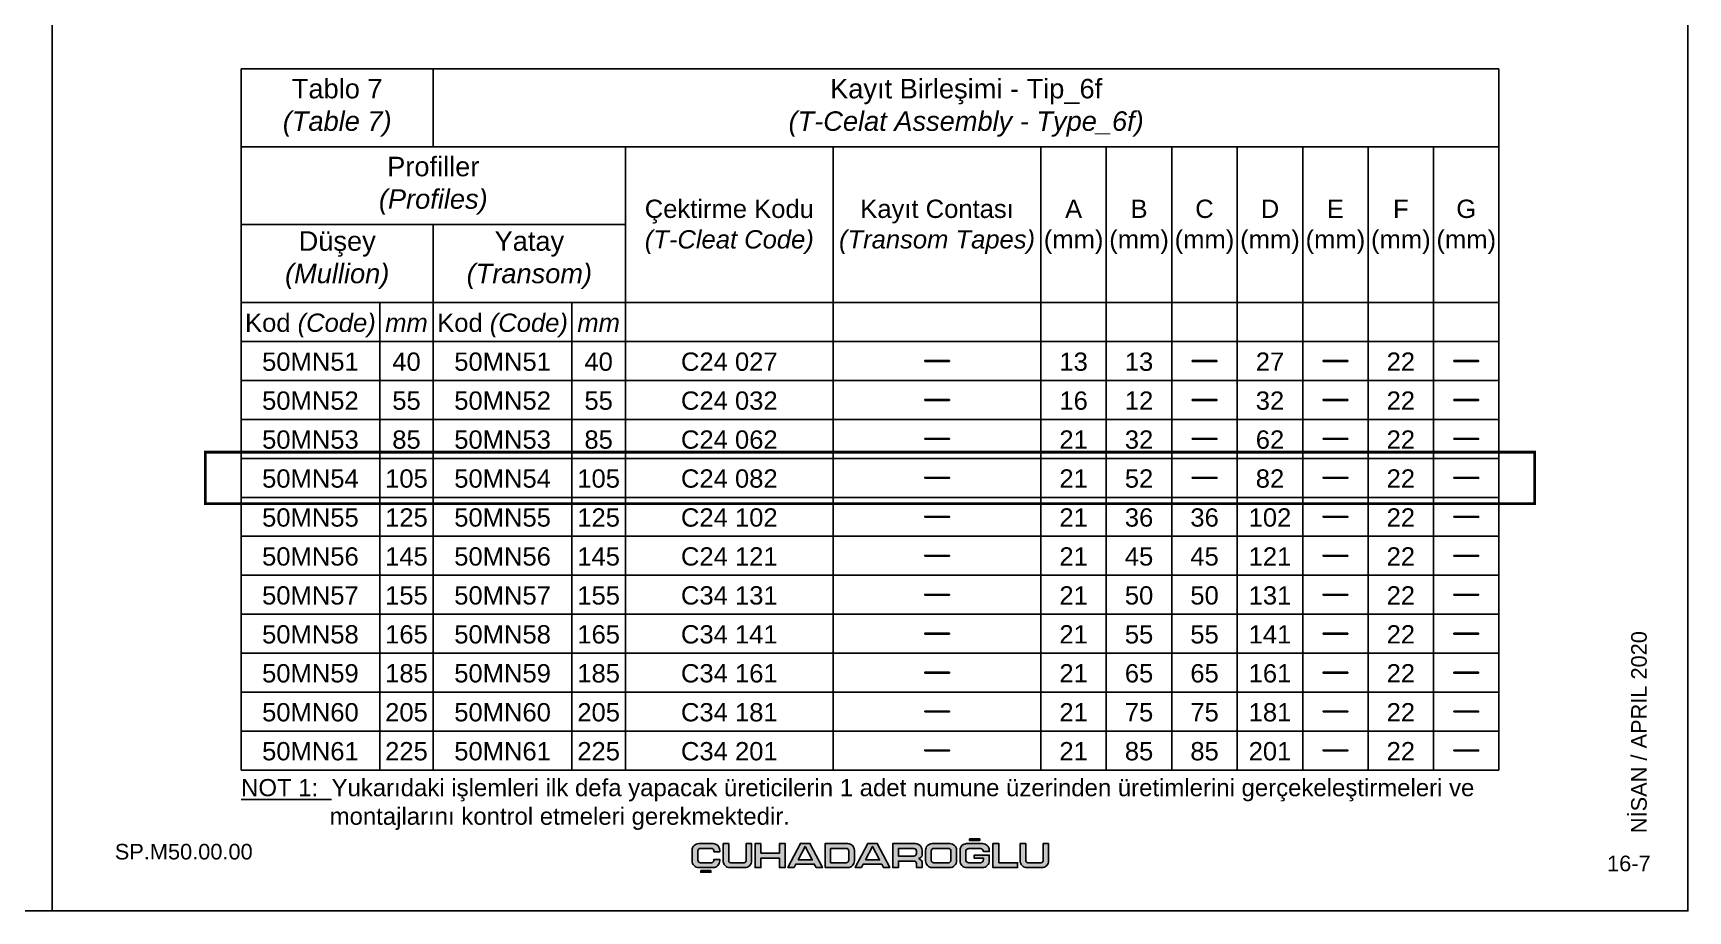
# Model space of a CAD drawing. Header units: millimetres. Extents: x 226 to 1066, y 456 to 1447.
# Drawn here: x 853.3 to 1065.7, y 456 to 568.7 of the extents above; entities that cross this region are included whole.
import ezdxf

# ---------------------------------------------------------------- set-up
doc = ezdxf.new("R2010")
doc.units = ezdxf.units.MM
for name, color, linetype in [('ANTET', 140, 'Continuous'), ('nokta', 140, 'Continuous'), ('yazı_numara_k', 11, 'Continuous')]:
    doc.layers.add(name, color=color, linetype=linetype)
doc.styles.get("Standard").update_dxf_attribs({"font": 'arial.ttf'})

# ---------------------------------------------------------------- blocks, each defined once
blk = doc.blocks.new('ÇUHADAROĞLU')
at = {"layer": 'ANTET'}
h = blk.add_hatch(color=7, dxfattribs=at)
h.paths.add_polyline_path([(159.1, 19.64, -0.414214), (159.42, 19.96), (160.84, 19.96, -0.414214), (161.16, 19.64), (161.16, 19.54), (161.9, 19.54), (161.9, 19.73, 0.414214), (161.05, 20.59), (159.21, 20.59, 0.414214), (158.36, 19.73), (158.36, 18.36, 0.414214), (159.21, 17.51), (161.05, 17.51, 0.414214), (161.9, 18.36), (161.9, 18.55), (161.16, 18.55), (161.16, 18.46, -0.414214), (160.84, 18.13), (159.42, 18.13, -0.414214), (159.1, 18.46)])
h.paths.add_polyline_path([(159.48, 17.12), (159.48, 16.9), (160.78, 16.9), (160.78, 17.12)])
h.paths.add_polyline_path([(165.15, 17.51, 0.414214), (166, 18.36), (166, 20.59), (165.29, 20.59), (165.29, 18.39, -0.414214), (165.03, 18.13), (163.32, 18.13, -0.414214), (163.06, 18.39), (163.06, 20.59), (162.35, 20.59), (162.35, 18.36, 0.414214), (163.2, 17.51)])
h.paths.add_polyline_path([(167.19, 18.73), (169.58, 18.73), (169.58, 17.51), (170.32, 17.51), (170.32, 20.59), (169.58, 20.59), (169.58, 19.36), (167.19, 19.36), (167.19, 20.59), (166.45, 20.59), (166.45, 17.51), (167.19, 17.51)])
h.paths.add_polyline_path([(170.66, 17.51), (171.46, 17.51), (171.69, 17.95), (174.05, 17.95), (174.29, 17.51), (175.09, 17.51), (173.48, 20.6), (172.27, 20.6)])
h.paths.add_polyline_path([(171.97, 18.49), (172.87, 20.23), (173.78, 18.49)], flags=16)
h.paths.add_polyline_path([(175.43, 17.51), (178.34, 17.51, 0.414214), (179.19, 18.36), (179.19, 19.73, 0.414214), (178.34, 20.59), (175.43, 20.59)])
h.paths.add_polyline_path([(176.14, 19.96), (178.15, 19.96, -0.414214), (178.47, 19.64), (178.47, 18.46, -0.414214), (178.15, 18.13), (176.14, 18.13)], flags=16)
h.paths.add_polyline_path([(180.34, 17.95), (182.7, 17.95), (182.94, 17.51), (183.74, 17.51), (182.13, 20.6), (180.92, 20.6), (179.31, 17.51), (180.11, 17.51)])
h.paths.add_polyline_path([(180.62, 18.49), (181.52, 20.23), (182.43, 18.49)], flags=16)
h.paths.add_polyline_path([(184.84, 18.34), (186.84, 18.34, -0.414214), (187.17, 18.02), (187.17, 17.51), (187.88, 17.51), (187.88, 18.21, 0.203358), (187.78, 18.44, 0.098259), (187.5, 18.62), (187.5, 18.7, 0.058399), (187.74, 18.83, 0.246853), (187.88, 19.09), (187.88, 19.73, 0.414214), (187.03, 20.59), (184.13, 20.59), (184.13, 17.51), (184.84, 17.51)])
h.paths.add_polyline_path([(184.84, 18.99), (184.84, 19.96), (186.82, 19.96, -0.414214), (187.17, 19.61), (187.17, 19.31, -0.414214), (186.84, 18.99)], flags=16)
h.paths.add_polyline_path([(191.45, 17.51, 0.414214), (192.31, 18.36), (192.31, 19.73, 0.414214), (191.45, 20.59), (189.19, 20.59, 0.414214), (188.33, 19.73), (188.33, 18.36, 0.414214), (189.19, 17.51)])
h.paths.add_polyline_path([(189.37, 18.13, -0.414214), (189.05, 18.46), (189.05, 19.64, -0.414214), (189.37, 19.96), (191.27, 19.96, -0.414214), (191.59, 19.64), (191.59, 18.46, -0.414214), (191.27, 18.13)], flags=16)
h.paths.add_polyline_path([(193.61, 17.51), (195.66, 17.51, 0.414214), (196.51, 18.36), (196.51, 19.11), (194.59, 19.11), (194.59, 18.7), (195.78, 18.7), (195.78, 18.54, -0.414214), (195.37, 18.13), (193.9, 18.13, -0.414214), (193.49, 18.54), (193.49, 19.55, -0.414214), (193.9, 19.96), (195.37, 19.96, -0.407741), (195.78, 19.56), (196.51, 19.56), (196.51, 19.73, 0.414214), (195.66, 20.59), (193.61, 20.59, 0.414214), (192.76, 19.73), (192.76, 18.36, 0.414214)])
h.paths.add_polyline_path([(195.28, 20.97), (195.28, 21.19), (193.99, 21.19), (193.99, 20.97)])
h.paths.add_polyline_path([(200.14, 17.51), (200.14, 18.13), (197.76, 18.13), (197.76, 20.59), (196.97, 20.59), (196.97, 17.51)])
h.paths.add_polyline_path([(201.2, 18.39), (201.2, 20.59), (200.48, 20.59), (200.48, 18.36, 0.414214), (201.34, 17.51), (203.28, 17.51, 0.414214), (204.13, 18.36), (204.13, 20.59), (203.42, 20.59), (203.42, 18.39, -0.414214), (203.16, 18.13), (201.46, 18.13, -0.414214)])
h = blk.add_hatch(color=7, dxfattribs=at)
h.paths.add_polyline_path([(159.1, 19.64, -0.414214), (159.42, 19.96), (160.84, 19.96, -0.414214), (161.16, 19.64), (161.16, 19.54), (161.9, 19.54), (161.9, 19.73, 0.414214), (161.05, 20.59), (159.21, 20.59, 0.414214), (158.36, 19.73), (158.36, 18.36, 0.414214), (159.21, 17.51), (161.05, 17.51, 0.414214), (161.9, 18.36), (161.9, 18.55), (161.16, 18.55), (161.16, 18.46, -0.414214), (160.84, 18.13), (159.42, 18.13, -0.414214), (159.1, 18.46)])
h.paths.add_polyline_path([(159.48, 17.12), (159.48, 16.9), (160.78, 16.9), (160.78, 17.12)])
h.paths.add_polyline_path([(165.15, 17.51, 0.414214), (166, 18.36), (166, 20.59), (165.29, 20.59), (165.29, 18.39, -0.414214), (165.03, 18.13), (163.32, 18.13, -0.414214), (163.06, 18.39), (163.06, 20.59), (162.35, 20.59), (162.35, 18.36, 0.414214), (163.2, 17.51)])
h.paths.add_polyline_path([(167.19, 18.73), (169.58, 18.73), (169.58, 17.51), (170.32, 17.51), (170.32, 20.59), (169.58, 20.59), (169.58, 19.36), (167.19, 19.36), (167.19, 20.59), (166.45, 20.59), (166.45, 17.51), (167.19, 17.51)])
h.paths.add_polyline_path([(170.66, 17.51), (171.46, 17.51), (171.69, 17.95), (174.05, 17.95), (174.29, 17.51), (175.09, 17.51), (173.48, 20.6), (172.27, 20.6)])
h.paths.add_polyline_path([(171.97, 18.49), (172.87, 20.23), (173.78, 18.49)], flags=16)
h.paths.add_polyline_path([(175.43, 17.51), (178.34, 17.51, 0.414214), (179.19, 18.36), (179.19, 19.73, 0.414214), (178.34, 20.59), (175.43, 20.59)])
h.paths.add_polyline_path([(176.14, 19.96), (178.15, 19.96, -0.414214), (178.47, 19.64), (178.47, 18.46, -0.414214), (178.15, 18.13), (176.14, 18.13)], flags=16)
h.paths.add_polyline_path([(180.34, 17.95), (182.7, 17.95), (182.94, 17.51), (183.74, 17.51), (182.13, 20.6), (180.92, 20.6), (179.31, 17.51), (180.11, 17.51)])
h.paths.add_polyline_path([(180.62, 18.49), (181.52, 20.23), (182.43, 18.49)], flags=16)
h.paths.add_polyline_path([(184.84, 18.34), (186.84, 18.34, -0.414214), (187.17, 18.02), (187.17, 17.51), (187.88, 17.51), (187.88, 18.21, 0.203358), (187.78, 18.44, 0.098259), (187.5, 18.62), (187.5, 18.7, 0.058399), (187.74, 18.83, 0.246853), (187.88, 19.09), (187.88, 19.73, 0.414214), (187.03, 20.59), (184.13, 20.59), (184.13, 17.51), (184.84, 17.51)])
h.paths.add_polyline_path([(184.84, 18.99), (184.84, 19.96), (186.82, 19.96, -0.414214), (187.17, 19.61), (187.17, 19.31, -0.414214), (186.84, 18.99)], flags=16)
h.paths.add_polyline_path([(191.45, 17.51, 0.414214), (192.31, 18.36), (192.31, 19.73, 0.414214), (191.45, 20.59), (189.19, 20.59, 0.414214), (188.33, 19.73), (188.33, 18.36, 0.414214), (189.19, 17.51)])
h.paths.add_polyline_path([(189.37, 18.13, -0.414214), (189.05, 18.46), (189.05, 19.64, -0.414214), (189.37, 19.96), (191.27, 19.96, -0.414214), (191.59, 19.64), (191.59, 18.46, -0.414214), (191.27, 18.13)], flags=16)
h.paths.add_polyline_path([(193.61, 17.51), (195.66, 17.51, 0.414214), (196.51, 18.36), (196.51, 19.11), (194.59, 19.11), (194.59, 18.7), (195.78, 18.7), (195.78, 18.54, -0.414214), (195.37, 18.13), (193.9, 18.13, -0.414214), (193.49, 18.54), (193.49, 19.55, -0.414214), (193.9, 19.96), (195.37, 19.96, -0.407741), (195.78, 19.56), (196.51, 19.56), (196.51, 19.73, 0.414214), (195.66, 20.59), (193.61, 20.59, 0.414214), (192.76, 19.73), (192.76, 18.36, 0.414214)])
h.paths.add_polyline_path([(195.28, 20.97), (195.28, 21.19), (193.99, 21.19), (193.99, 20.97)])
h.paths.add_polyline_path([(200.14, 17.51), (200.14, 18.13), (197.76, 18.13), (197.76, 20.59), (196.97, 20.59), (196.97, 17.51)])
h.paths.add_polyline_path([(201.2, 18.39), (201.2, 20.59), (200.48, 20.59), (200.48, 18.36, 0.414214), (201.34, 17.51), (203.28, 17.51, 0.414214), (204.13, 18.36), (204.13, 20.59), (203.42, 20.59), (203.42, 18.39, -0.414214), (203.16, 18.13), (201.46, 18.13, -0.414214)])
at = {"layer": 'ANTET', "color": 7}
for points in [[(159.42, 18.13, -0.414214), (159.1, 18.46), (159.1, 19.64, -0.414214), (159.42, 19.96), (160.84, 19.96, -0.414214), (161.16, 19.64), (161.16, 19.54), (161.9, 19.54), (161.9, 19.73, 0.414214), (161.05, 20.59), (159.21, 20.59, 0.414214), (158.36, 19.73), (158.36, 18.36, 0.414214), (159.21, 17.51), (161.05, 17.51, 0.414214), (161.9, 18.36), (161.9, 18.55), (161.16, 18.55), (161.16, 18.46, -0.414214), (160.84, 18.13)], [(159.42, 18.13, -0.414214), (159.1, 18.46), (159.1, 19.64, -0.414214), (159.42, 19.96), (160.84, 19.96, -0.414214), (161.16, 19.64), (161.16, 19.54), (161.9, 19.54), (161.9, 19.73, 0.414214), (161.05, 20.59), (159.21, 20.59, 0.414214), (158.36, 19.73), (158.36, 18.36, 0.414214), (159.21, 17.51), (161.05, 17.51, 0.414214), (161.9, 18.36), (161.9, 18.55), (161.16, 18.55), (161.16, 18.46, -0.414214), (160.84, 18.13)], [(165.03, 18.13), (163.32, 18.13, -0.414214), (163.06, 18.39), (163.06, 20.59), (162.35, 20.59), (162.35, 18.36, 0.414214), (163.2, 17.51), (165.15, 17.51, 0.414214), (166, 18.36), (166, 20.59), (165.29, 20.59), (165.29, 18.39, -0.414214)], [(165.03, 18.13), (163.32, 18.13, -0.414214), (163.06, 18.39), (163.06, 20.59), (162.35, 20.59), (162.35, 18.36, 0.414214), (163.2, 17.51), (165.15, 17.51, 0.414214), (166, 18.36), (166, 20.59), (165.29, 20.59), (165.29, 18.39, -0.414214)], [(175.43, 17.51), (175.43, 20.59), (178.34, 20.59, -0.414214), (179.19, 19.73), (179.19, 18.36, -0.414214), (178.34, 17.51)], [(175.43, 17.51), (175.43, 20.59), (178.34, 20.59, -0.414214), (179.19, 19.73), (179.19, 18.36, -0.414214), (178.34, 17.51)], [(178.47, 19.64, 0.414214), (178.15, 19.96), (176.14, 19.96), (176.14, 18.13), (178.15, 18.13, 0.414214), (178.47, 18.46)], [(178.47, 19.64, 0.414214), (178.15, 19.96), (176.14, 19.96), (176.14, 18.13), (178.15, 18.13, 0.414214), (178.47, 18.46)], [(187.88, 18.21), (187.88, 17.51), (187.17, 17.51), (187.17, 18.02, 0.414214), (186.84, 18.34), (184.84, 18.34), (184.84, 17.51), (184.13, 17.51), (184.13, 20.59), (187.03, 20.59, -0.414214), (187.88, 19.73), (187.88, 19.09, -0.246853), (187.74, 18.83, -0.058399), (187.5, 18.7), (187.5, 18.62, -0.098259), (187.78, 18.44, -0.203358)], [(187.88, 18.21), (187.88, 17.51), (187.17, 17.51), (187.17, 18.02, 0.414214), (186.84, 18.34), (184.84, 18.34), (184.84, 17.51), (184.13, 17.51), (184.13, 20.59), (187.03, 20.59, -0.414214), (187.88, 19.73), (187.88, 19.09, -0.246853), (187.74, 18.83, -0.058399), (187.5, 18.7), (187.5, 18.62, -0.098259), (187.78, 18.44, -0.203358)], [(186.82, 19.96, -0.414214), (187.17, 19.61), (187.17, 19.31, -0.414214), (186.84, 18.99), (184.84, 18.99), (184.84, 19.96)], [(186.82, 19.96, -0.414214), (187.17, 19.61), (187.17, 19.31, -0.414214), (186.84, 18.99), (184.84, 18.99), (184.84, 19.96)], [(191.45, 17.51), (189.19, 17.51, -0.414214), (188.33, 18.36), (188.33, 19.73, -0.414214), (189.19, 20.59), (191.45, 20.59, -0.414214), (192.31, 19.73), (192.31, 18.36, -0.414214)], [(191.45, 17.51), (189.19, 17.51, -0.414214), (188.33, 18.36), (188.33, 19.73, -0.414214), (189.19, 20.59), (191.45, 20.59, -0.414214), (192.31, 19.73), (192.31, 18.36, -0.414214)], [(191.59, 19.64), (191.59, 18.46, -0.414214), (191.27, 18.13), (189.37, 18.13, -0.414214), (189.05, 18.46), (189.05, 19.64, -0.414214), (189.37, 19.96), (191.27, 19.96, -0.414214)], [(191.59, 19.64), (191.59, 18.46, -0.414214), (191.27, 18.13), (189.37, 18.13, -0.414214), (189.05, 18.46), (189.05, 19.64, -0.414214), (189.37, 19.96), (191.27, 19.96, -0.414214)], [(195.78, 18.54), (195.78, 18.7), (194.59, 18.7), (194.59, 19.11), (196.51, 19.11), (196.51, 18.36, -0.414214), (195.66, 17.51), (193.61, 17.51, -0.414214), (192.76, 18.36), (192.76, 19.73, -0.414214), (193.61, 20.59), (195.66, 20.59, -0.414214), (196.51, 19.73), (196.51, 19.56), (195.78, 19.56, 0.407741), (195.37, 19.96), (193.9, 19.96, 0.414214), (193.49, 19.55), (193.49, 18.54, 0.414214), (193.9, 18.13), (195.37, 18.13, 0.414214)], [(195.78, 18.54), (195.78, 18.7), (194.59, 18.7), (194.59, 19.11), (196.51, 19.11), (196.51, 18.36, -0.414214), (195.66, 17.51), (193.61, 17.51, -0.414214), (192.76, 18.36), (192.76, 19.73, -0.414214), (193.61, 20.59), (195.66, 20.59, -0.414214), (196.51, 19.73), (196.51, 19.56), (195.78, 19.56, 0.407741), (195.37, 19.96), (193.9, 19.96, 0.414214), (193.49, 19.55), (193.49, 18.54, 0.414214), (193.9, 18.13), (195.37, 18.13, 0.414214)], [(201.34, 17.51), (203.28, 17.51, 0.414214), (204.13, 18.36), (204.13, 20.59), (203.42, 20.59), (203.42, 18.39, -0.414214), (203.16, 18.13), (201.46, 18.13, -0.414214), (201.2, 18.39), (201.2, 20.59), (200.48, 20.59), (200.48, 18.36, 0.414214)], [(201.34, 17.51), (203.28, 17.51, 0.414214), (204.13, 18.36), (204.13, 20.59), (203.42, 20.59), (203.42, 18.39, -0.414214), (203.16, 18.13), (201.46, 18.13, -0.414214), (201.2, 18.39), (201.2, 20.59), (200.48, 20.59), (200.48, 18.36, 0.414214)]]:
    blk.add_lwpolyline(points, format="xyb", close=True, dxfattribs=at)
for points in [[(167.19, 20.59), (167.19, 19.36), (169.58, 19.36), (169.58, 20.59), (170.32, 20.59), (170.32, 17.51), (169.58, 17.51), (169.58, 18.73), (167.19, 18.73), (167.19, 17.51), (166.45, 17.51), (166.45, 20.59)], [(167.19, 20.59), (167.19, 19.36), (169.58, 19.36), (169.58, 20.59), (170.32, 20.59), (170.32, 17.51), (169.58, 17.51), (169.58, 18.73), (167.19, 18.73), (167.19, 17.51), (166.45, 17.51), (166.45, 20.59)], [(171.46, 17.51), (171.69, 17.95), (174.05, 17.95), (174.29, 17.51), (175.09, 17.51), (173.48, 20.6), (172.27, 20.6), (170.66, 17.51)], [(171.46, 17.51), (171.69, 17.95), (174.05, 17.95), (174.29, 17.51), (175.09, 17.51), (173.48, 20.6), (172.27, 20.6), (170.66, 17.51)], [(171.97, 18.49), (173.78, 18.49), (172.87, 20.23)], [(171.97, 18.49), (173.78, 18.49), (172.87, 20.23)], [(180.11, 17.51), (180.34, 17.95), (182.7, 17.95), (182.94, 17.51), (183.74, 17.51), (182.13, 20.6), (180.92, 20.6), (179.31, 17.51)], [(180.11, 17.51), (180.34, 17.95), (182.7, 17.95), (182.94, 17.51), (183.74, 17.51), (182.13, 20.6), (180.92, 20.6), (179.31, 17.51)], [(180.62, 18.49), (182.43, 18.49), (181.52, 20.23)], [(180.62, 18.49), (182.43, 18.49), (181.52, 20.23)], [(193.99, 21.19), (193.99, 20.97), (195.28, 20.97), (195.28, 21.19)], [(193.99, 21.19), (193.99, 20.97), (195.28, 20.97), (195.28, 21.19)], [(196.97, 20.59), (196.97, 17.51), (200.14, 17.51), (200.14, 18.13), (197.76, 18.13), (197.76, 20.59)], [(196.97, 20.59), (196.97, 17.51), (200.14, 17.51), (200.14, 18.13), (197.76, 18.13), (197.76, 20.59)], [(159.48, 17.12), (159.48, 16.9), (160.78, 16.9), (160.78, 17.12)], [(159.48, 17.12), (159.48, 16.9), (160.78, 16.9), (160.78, 17.12)]]:
    blk.add_lwpolyline(points, close=True, dxfattribs=at)
blk = doc.blocks.new('SP.KTGR.1A')
at = {"insert": (-248.38, 1804.14), "char_height": 2, "width": 54.4479, "attachment_point": 1}
blk.add_mtext('{\\pxql;\\fArial Unicode MS|b0|i0|c0|p34;{\\C7;SP.M50.00.00}}', dxfattribs=at)
blk = doc.blocks.new('MN50.S.1')
at = {"color": 252}
blk.add_lwpolyline([(9907.25, 888.56), (9907.25, 1185.56), (10117.25, 1185.56), (10117.25, 888.56)], close=True, dxfattribs=at)
for name, p in [('SP.KTGR.1A', (10163.66, -906.98)), ('ÇUHADAROĞLU', (9831.04, 876.61))]:
    blk.add_blockref(name, p)
blk = doc.blocks.new('TABLO - KM1')
at = {"color": 0}
for p, q in [((-283.74, 1797.96), (-122.25, 1797.96)), ((-283.74, 1707.96), (-283.74, 1797.96)), ((-259.07, 1787.96), (-259.07, 1797.96)), ((-122.25, 1707.96), (-122.25, 1797.96)), ((-283.74, 1787.96), (-122.25, 1787.96)), ((-234.4, 1707.96), (-234.4, 1787.96)), ((-207.73, 1707.96), (-207.73, 1787.96)), ((-181.06, 1707.96), (-181.06, 1787.96)), ((-172.66, 1707.96), (-172.66, 1787.96)), ((-164.26, 1707.96), (-164.26, 1787.96)), ((-155.85, 1707.96), (-155.85, 1787.96)), ((-147.45, 1707.96), (-147.45, 1787.96)), ((-139.05, 1707.96), (-139.05, 1787.96)), ((-130.65, 1707.96), (-130.65, 1787.96)), ((-283.74, 1777.96), (-234.4, 1777.96)), ((-259.07, 1777.96), (-259.07, 1707.96)), ((-283.74, 1767.96), (-122.25, 1767.96)), ((-265.95, 1767.96), (-265.95, 1707.96)), ((-241.28, 1767.96), (-241.28, 1707.96)), ((-283.74, 1762.96), (-122.25, 1762.96)), ((-283.74, 1757.96), (-122.25, 1757.96)), ((-283.74, 1757.96), (-122.25, 1757.96)), ((-283.74, 1752.96), (-122.25, 1752.96)), ((-283.74, 1752.96), (-122.25, 1752.96)), ((-283.74, 1747.96), (-122.25, 1747.96)), ((-283.74, 1747.96), (-122.25, 1747.96)), ((-283.74, 1742.96), (-122.25, 1742.96)), ((-283.74, 1742.96), (-122.25, 1742.96)), ((-283.74, 1737.96), (-122.25, 1737.96)), ((-283.74, 1737.96), (-122.25, 1737.96)), ((-283.74, 1732.96), (-122.25, 1732.96)), ((-283.74, 1732.96), (-122.25, 1732.96)), ((-283.74, 1727.96), (-122.25, 1727.96)), ((-283.74, 1727.96), (-122.25, 1727.96)), ((-283.74, 1722.96), (-122.25, 1722.96)), ((-283.74, 1722.96), (-122.25, 1722.96)), ((-283.74, 1717.96), (-122.25, 1717.96)), ((-283.74, 1717.96), (-122.25, 1717.96)), ((-283.74, 1712.96), (-122.25, 1712.96)), ((-283.74, 1712.96), (-122.25, 1712.96)), ((-283.74, 1707.96), (-122.25, 1707.96)), ((-283.74, 1707.96), (-122.25, 1707.96))]:
    blk.add_line(p, q, dxfattribs=at)
at = {"layer": 'yazı_numara_k', "color": 0, "attachment_point": 1}
for s, insert, char_height, width in [('{\\pxqc,t2.646;Profiller\\P\\fArial|b0|i1|c0|p0;(Profiles)}', (-283.74, 1786.67), 2.5, 49.3422), ('{\\pxqc,t2.81489;Çektirme Kodu\\P\\fArial|b0|i1|c0|p0;(T-Cleat Code)}', (-234.4, 1781.17), 2.35, 26.6711), ('{\\pxqc,t2.81489;Kayıt Contası\\P\\fArial|b0|i1|c0|p0;(Transom Tapes)}', (-207.73, 1781.17), 2.35, 26.6711), ('{\\pxqc,t2.81489;A\\P(mm)}', (-181.06, 1781.17), 2.35, 8.402), ('{\\pxqc,t2.81489;B\\P(mm)}', (-172.66, 1781.17), 2.35, 8.402), ('{\\pxqc,t2.81489;C\\P(mm)}', (-164.26, 1781.17), 2.35, 8.402), ('{\\pxqc,t2.81489;D\\P(mm)}', (-155.85, 1781.17), 2.35, 8.402), ('{\\pxqc,t2.81489;E\\P(mm)}', (-147.45, 1781.17), 2.35, 8.402), ('{\\pxqc,t2.81489;F\\P(mm)}', (-139.05, 1781.17), 2.35, 8.402), ('{\\pxqc,t2.81489;G\\P(mm)}', (-130.65, 1781.17), 2.35, 8.402), ('{\\pxqc,t2.646;Düşey\\P\\fArial|b0|i1|c0|p0;(Mullion)}', (-283.74, 1777.11), 2.5, 24.6711), ('{\\pxqc,t2.646;Yatay\\P\\fArial|b0|i1|c0|p0;(Transom)}', (-259.07, 1777.11), 2.5, 24.6711), ('{\\pxqc,t2.81489;Kod \\fArial|b0|i1|c0|p0;(Code)}', (-283.74, 1766.55), 2.35, 17.7925), ('{\\pxqc,t2.81489;\\fArial|b0|i1|c0|p0;mm}', (-265.95, 1766.55), 2.35, 6.8786), ('{\\pxqc,t2.81489;Kod \\fArial|b0|i1|c0|p0;(Code)}', (-259.07, 1766.55), 2.35, 17.7925), ('{\\pxqc,t2.81489;\\fArial|b0|i1|c0|p0;mm}', (-241.28, 1766.55), 2.35, 6.8786)]:
    blk.add_mtext(s, dxfattribs=dict(at, insert=insert, char_height=char_height, width=width))
blk = doc.blocks.new('NOT1A')
at = {"layer": 'nokta', "color": 0, "insert": (24.25, 1931.48), "char_height": 2.2, "width": 182.2788, "attachment_point": 1}
blk.add_mtext('{\\fArial|b0|i0|c162|p18;\\LNOT 1:\\l  Yukarıdaki işlemleri ilk defa yapacak üreticilerin 1 adet numune üzerinden üretimlerini gerçekeleştirmeleri ve \\P^I   montajlarını kontrol etmeleri gerekmektedir.}', dxfattribs=at)

msp = doc.modelspace()

# ---------------------------------------------------------------- linework, layer by layer
for points in [[(967.74, 526.58), (967.74, 526.68), (970.91, 526.68), (970.91, 526.58)], [(1002.09, 526.58), (1002.09, 526.68), (1005.25, 526.68), (1005.25, 526.58)], [(1018.89, 526.58), (1018.89, 526.68), (1022.05, 526.68), (1022.05, 526.58)], [(1035.69, 526.58), (1035.69, 526.68), (1038.86, 526.68), (1038.86, 526.58)], [(967.74, 521.58), (967.74, 521.68), (970.91, 521.68), (970.91, 521.58)], [(1002.09, 521.58), (1002.09, 521.68), (1005.25, 521.68), (1005.25, 521.58)], [(1018.89, 521.58), (1018.89, 521.68), (1022.05, 521.68), (1022.05, 521.58)], [(1035.69, 521.58), (1035.69, 521.68), (1038.86, 521.68), (1038.86, 521.58)], [(967.74, 516.58), (967.74, 516.68), (970.91, 516.68), (970.91, 516.58)], [(1002.09, 516.58), (1002.09, 516.68), (1005.25, 516.68), (1005.25, 516.58)], [(1018.89, 516.58), (1018.89, 516.68), (1022.05, 516.68), (1022.05, 516.58)], [(1035.69, 516.58), (1035.69, 516.68), (1038.86, 516.68), (1038.86, 516.58)], [(967.74, 511.58), (967.74, 511.68), (970.91, 511.68), (970.91, 511.58)], [(1002.09, 511.58), (1002.09, 511.68), (1005.25, 511.68), (1005.25, 511.58)], [(1018.89, 511.58), (1018.89, 511.68), (1022.05, 511.68), (1022.05, 511.58)], [(1035.69, 511.58), (1035.69, 511.68), (1038.86, 511.68), (1038.86, 511.58)], [(967.74, 506.58), (967.74, 506.68), (970.91, 506.68), (970.91, 506.58)], [(1018.89, 506.58), (1018.89, 506.68), (1022.05, 506.68), (1022.05, 506.58)], [(1035.69, 506.58), (1035.69, 506.68), (1038.86, 506.68), (1038.86, 506.58)], [(967.74, 501.58), (967.74, 501.68), (970.91, 501.68), (970.91, 501.58)], [(1018.89, 501.58), (1018.89, 501.68), (1022.05, 501.68), (1022.05, 501.58)], [(1035.69, 501.58), (1035.69, 501.68), (1038.86, 501.68), (1038.86, 501.58)], [(967.74, 496.58), (967.74, 496.68), (970.91, 496.68), (970.91, 496.58)], [(1018.89, 496.58), (1018.89, 496.68), (1022.05, 496.68), (1022.05, 496.58)], [(1035.69, 496.58), (1035.69, 496.68), (1038.86, 496.68), (1038.86, 496.58)], [(967.74, 491.58), (967.74, 491.68), (970.91, 491.68), (970.91, 491.58)], [(1018.89, 491.58), (1018.89, 491.68), (1022.05, 491.68), (1022.05, 491.58)], [(1035.69, 491.58), (1035.69, 491.68), (1038.86, 491.68), (1038.86, 491.58)], [(967.74, 486.58), (967.74, 486.68), (970.91, 486.68), (970.91, 486.58)], [(1018.89, 486.58), (1018.89, 486.68), (1022.05, 486.68), (1022.05, 486.58)], [(1035.69, 486.58), (1035.69, 486.68), (1038.86, 486.68), (1038.86, 486.58)], [(967.74, 481.58), (967.74, 481.68), (970.91, 481.68), (970.91, 481.58)], [(1018.89, 481.58), (1018.89, 481.68), (1022.05, 481.68), (1022.05, 481.58)], [(1035.69, 481.58), (1035.69, 481.68), (1038.86, 481.68), (1038.86, 481.58)], [(967.74, 476.58), (967.74, 476.68), (970.91, 476.68), (970.91, 476.58)], [(1018.89, 476.58), (1018.89, 476.68), (1022.05, 476.68), (1022.05, 476.58)], [(1035.69, 476.58), (1035.69, 476.68), (1038.86, 476.68), (1038.86, 476.58)]]:
    msp.add_lwpolyline(points, close=True)
at = {"color": 1, "const_width": 0.364}
msp.add_lwpolyline([(875.39, 514.93), (1046.06, 514.93), (1046.06, 508.32), (875.39, 508.32)], close=True, dxfattribs=at)

# ---------------------------------------------------------------- block references
at = {"ltscale": 0.1}
for name, p in [('TABLO - KM1', (1163.72, -1233.83)), ('NOT1A', (855.73, -1458.51))]:
    msp.add_blockref(name, p, dxfattribs=at)
at = {"layer": 'ANTET', "color": 0}
for p in [(-9261.52, -432.51), (-9051.52, -432.51)]:
    msp.add_blockref('MN50.S.1', p, dxfattribs=at)

# ---------------------------------------------------------------- texts
at = {"insert": (1058.44, 466.03), "char_height": 2, "width": 44.873, "attachment_point": 1, "rotation": 90}
msp.add_mtext('{\\fArial Unicode MS|b0|i0|c162|p34;\\C7;NİSAN\\fArial Unicode MS|b0|i0|c0|p34; / \\fArial Unicode MS|b0|i0|c162|p34;APRIL\\fArial Unicode MS|b0|i0|c0|p34; 2020}', dxfattribs=at)
at = {"insert": (1060.94, 463.14), "char_height": 2, "width": 4.4369, "attachment_point": 3}
msp.add_mtext('{\\fArial Unicode MS|b0|i0|c0|p0;{\\C7;16-7}}', dxfattribs=at)
at = {"layer": 'yazı_numara_k', "color": 0, "attachment_point": 1}
for s, insert, char_height, width in [('{\\pxqc,t2.646;Tablo 7\\P\\fArial|b0|i1|c0|p0;(Table 7)}', (879.98, 562.84), 2.5, 24.6711), ('{\\pxqc,t2.646;Kayıt Birleşimi - Tip_6f\\P\\fArial|b0|i1|c0|p0;(T-Celat Assembly - Type_6f)}', (904.65, 562.84), 2.5, 136.8274), ('{\\pxqc,t2.81489;50MN51}', (879.98, 527.72), 2.35, 17.7925), ('{\\pxqc,t2.81489;40}', (897.77, 527.72), 2.35, 6.8786), ('{\\pxqc,t2.81489;50MN51}', (904.65, 527.72), 2.35, 17.7925), ('{\\pxqc,t2.81489;40}', (922.44, 527.72), 2.35, 6.8786), ('{\\pxqc,t2.81489;C24 027}', (929.32, 527.72), 2.35, 26.6711), ('{\\pxqc,t2.81489;13}', (982.66, 527.72), 2.35, 8.402), ('{\\pxqc,t2.81489;13}', (991.06, 527.72), 2.35, 8.402), ('{\\pxqc,t2.81489;27}', (1007.87, 527.72), 2.35, 8.402), ('{\\pxqc,t2.81489;22}', (1024.67, 527.72), 2.35, 8.402), ('{\\pxqc,t2.81489;50MN52}', (879.98, 522.72), 2.35, 17.7925), ('{\\pxqc,t2.81489;55}', (897.77, 522.72), 2.35, 6.8786), ('{\\pxqc,t2.81489;50MN52}', (904.65, 522.72), 2.35, 17.7925), ('{\\pxqc,t2.81489;55}', (922.44, 522.72), 2.35, 6.8786), ('{\\pxqc,t2.81489;C24 032}', (929.32, 522.72), 2.35, 26.6711), ('{\\pxqc,t2.81489;16}', (982.66, 522.72), 2.35, 8.402), ('{\\pxqc,t2.81489;12}', (991.06, 522.72), 2.35, 8.402), ('{\\pxqc,t2.81489;32}', (1007.87, 522.72), 2.35, 8.402), ('{\\pxqc,t2.81489;22}', (1024.67, 522.72), 2.35, 8.402), ('{\\pxqc,t2.81489;50MN53}', (879.98, 517.72), 2.35, 17.7925), ('{\\pxqc,t2.81489;85}', (897.77, 517.72), 2.35, 6.8786), ('{\\pxqc,t2.81489;50MN53}', (904.65, 517.72), 2.35, 17.7925), ('{\\pxqc,t2.81489;85}', (922.44, 517.72), 2.35, 6.8786), ('{\\pxqc,t2.81489;C24 062}', (929.32, 517.72), 2.35, 26.6711), ('{\\pxqc,t2.81489;21}', (982.66, 517.72), 2.35, 8.402), ('{\\pxqc,t2.81489;32}', (991.06, 517.72), 2.35, 8.402), ('{\\pxqc,t2.81489;62}', (1007.87, 517.72), 2.35, 8.402), ('{\\pxqc,t2.81489;22}', (1024.67, 517.72), 2.35, 8.402), ('{\\pxqc,t2.81489;50MN54}', (879.98, 512.72), 2.35, 17.7925), ('{\\pxqc,t2.81489;105}', (897.77, 512.72), 2.35, 6.8786), ('{\\pxqc,t2.81489;50MN54}', (904.65, 512.72), 2.35, 17.7925), ('{\\pxqc,t2.81489;105}', (922.44, 512.72), 2.35, 6.8786), ('{\\pxqc,t2.81489;C24 082}', (929.32, 512.72), 2.35, 26.6711), ('{\\pxqc,t2.81489;21}', (982.66, 512.72), 2.35, 8.402), ('{\\pxqc,t2.81489;52}', (991.06, 512.72), 2.35, 8.402), ('{\\pxqc,t2.81489;82}', (1007.87, 512.72), 2.35, 8.402), ('{\\pxqc,t2.81489;22}', (1024.67, 512.72), 2.35, 8.402), ('{\\pxqc,t2.81489;50MN55}', (879.98, 507.72), 2.35, 17.7925), ('{\\pxqc,t2.81489;125}', (897.77, 507.72), 2.35, 6.8786), ('{\\pxqc,t2.81489;50MN55}', (904.65, 507.72), 2.35, 17.7925), ('{\\pxqc,t2.81489;125}', (922.44, 507.72), 2.35, 6.8786), ('{\\pxqc,t2.81489;C24 102}', (929.32, 507.72), 2.35, 26.6711), ('{\\pxqc,t2.81489;21}', (982.66, 507.72), 2.35, 8.402), ('{\\pxqc,t2.81489;36}', (991.06, 507.72), 2.35, 8.402), ('{\\pxqc,t2.81489;36}', (999.47, 507.72), 2.35, 8.402), ('{\\pxqc,t2.81489;102}', (1007.87, 507.72), 2.35, 8.402), ('{\\pxqc,t2.81489;22}', (1024.67, 507.72), 2.35, 8.402), ('{\\pxqc,t2.81489;50MN56}', (879.98, 502.72), 2.35, 17.7925), ('{\\pxqc,t2.81489;145}', (897.77, 502.72), 2.35, 6.8786), ('{\\pxqc,t2.81489;50MN56}', (904.65, 502.72), 2.35, 17.7925), ('{\\pxqc,t2.81489;145}', (922.44, 502.72), 2.35, 6.8786), ('{\\pxqc,t2.81489;C24 121}', (929.32, 502.72), 2.35, 26.6711), ('{\\pxqc,t2.81489;21}', (982.66, 502.72), 2.35, 8.402), ('{\\pxqc,t2.81489;45}', (991.06, 502.72), 2.35, 8.402), ('{\\pxqc,t2.81489;45}', (999.47, 502.72), 2.35, 8.402), ('{\\pxqc,t2.81489;121}', (1007.87, 502.72), 2.35, 8.402), ('{\\pxqc,t2.81489;22}', (1024.67, 502.72), 2.35, 8.402), ('{\\pxqc,t2.81489;50MN57}', (879.98, 497.72), 2.35, 17.7925), ('{\\pxqc,t2.81489;155}', (897.77, 497.72), 2.35, 6.8786), ('{\\pxqc,t2.81489;50MN57}', (904.65, 497.72), 2.35, 17.7925), ('{\\pxqc,t2.81489;155}', (922.44, 497.72), 2.35, 6.8786), ('{\\pxqc,t2.81489;C34 131}', (929.32, 497.72), 2.35, 26.6711), ('{\\pxqc,t2.81489;21}', (982.66, 497.72), 2.35, 8.402), ('{\\pxqc,t2.81489;50}', (991.06, 497.72), 2.35, 8.402), ('{\\pxqc,t2.81489;50}', (999.47, 497.72), 2.35, 8.402), ('{\\pxqc,t2.81489;131}', (1007.87, 497.72), 2.35, 8.402), ('{\\pxqc,t2.81489;22}', (1024.67, 497.72), 2.35, 8.402), ('{\\pxqc,t2.81489;50MN58}', (879.98, 492.72), 2.35, 17.7925), ('{\\pxqc,t2.81489;165}', (897.77, 492.72), 2.35, 6.8786), ('{\\pxqc,t2.81489;50MN58}', (904.65, 492.72), 2.35, 17.7925), ('{\\pxqc,t2.81489;165}', (922.44, 492.72), 2.35, 6.8786), ('{\\pxqc,t2.81489;C34 141}', (929.32, 492.72), 2.35, 26.6711), ('{\\pxqc,t2.81489;21}', (982.66, 492.72), 2.35, 8.402), ('{\\pxqc,t2.81489;55}', (991.06, 492.72), 2.35, 8.402), ('{\\pxqc,t2.81489;55}', (999.47, 492.72), 2.35, 8.402), ('{\\pxqc,t2.81489;141}', (1007.87, 492.72), 2.35, 8.402), ('{\\pxqc,t2.81489;22}', (1024.67, 492.72), 2.35, 8.402), ('{\\pxqc,t2.81489;50MN59}', (879.98, 487.72), 2.35, 17.7925), ('{\\pxqc,t2.81489;185}', (897.77, 487.72), 2.35, 6.8786), ('{\\pxqc,t2.81489;50MN59}', (904.65, 487.72), 2.35, 17.7925), ('{\\pxqc,t2.81489;185}', (922.44, 487.72), 2.35, 6.8786), ('{\\pxqc,t3;C34 161}', (929.32, 487.72), 2.35, 26.6711), ('{\\pxqc,t2.81489;21}', (982.66, 487.72), 2.35, 8.402), ('{\\pxqc,t2.81489;65}', (991.06, 487.72), 2.35, 8.402), ('{\\pxqc,t2.81489;65}', (999.47, 487.72), 2.35, 8.402), ('{\\pxqc,t2.81489;161}', (1007.87, 487.72), 2.35, 8.402), ('{\\pxqc,t2.81489;22}', (1024.67, 487.72), 2.35, 8.402), ('{\\pxqc,t2.81489;50MN60}', (879.98, 482.72), 2.35, 17.7925), ('{\\pxqc,t2.81489;205}', (897.77, 482.72), 2.35, 6.8786), ('{\\pxqc,t2.81489;50MN60}', (904.65, 482.72), 2.35, 17.7925), ('{\\pxqc,t2.81489;205}', (922.44, 482.72), 2.35, 6.8786), ('{\\pxqc,t2.81489;C34 181}', (929.32, 482.72), 2.35, 26.6711), ('{\\pxqc,t2.81489;21}', (982.66, 482.72), 2.35, 8.402), ('{\\pxqc,t2.81489;75}', (991.06, 482.72), 2.35, 8.402), ('{\\pxqc,t2.81489;75}', (999.47, 482.72), 2.35, 8.402), ('{\\pxqc,t2.81489;181}', (1007.87, 482.72), 2.35, 8.402), ('{\\pxqc,t2.81489;22}', (1024.67, 482.72), 2.35, 8.402), ('{\\pxqc,t2.81489;50MN61}', (879.98, 477.72), 2.35, 17.7925), ('{\\pxqc,t2.81489;225}', (897.77, 477.72), 2.35, 6.8786), ('{\\pxqc,t2.81489;50MN61}', (904.65, 477.72), 2.35, 17.7925), ('{\\pxqc,t2.81489;225}', (922.44, 477.72), 2.35, 6.8786), ('{\\pxqc,t2.81489;C34 201}', (929.32, 477.72), 2.35, 26.6711), ('{\\pxqc,t2.81489;21}', (982.66, 477.72), 2.35, 8.402), ('{\\pxqc,t2.81489;85}', (991.06, 477.72), 2.35, 8.402), ('{\\pxqc,t2.81489;85}', (999.47, 477.72), 2.35, 8.402), ('{\\pxqc,t2.81489;201}', (1007.87, 477.72), 2.35, 8.402), ('{\\pxqc,t2.81489;22}', (1024.67, 477.72), 2.35, 8.402)]:
    msp.add_mtext(s, dxfattribs=dict(at, insert=insert, char_height=char_height, width=width))

doc.saveas('drawing.dxf')
